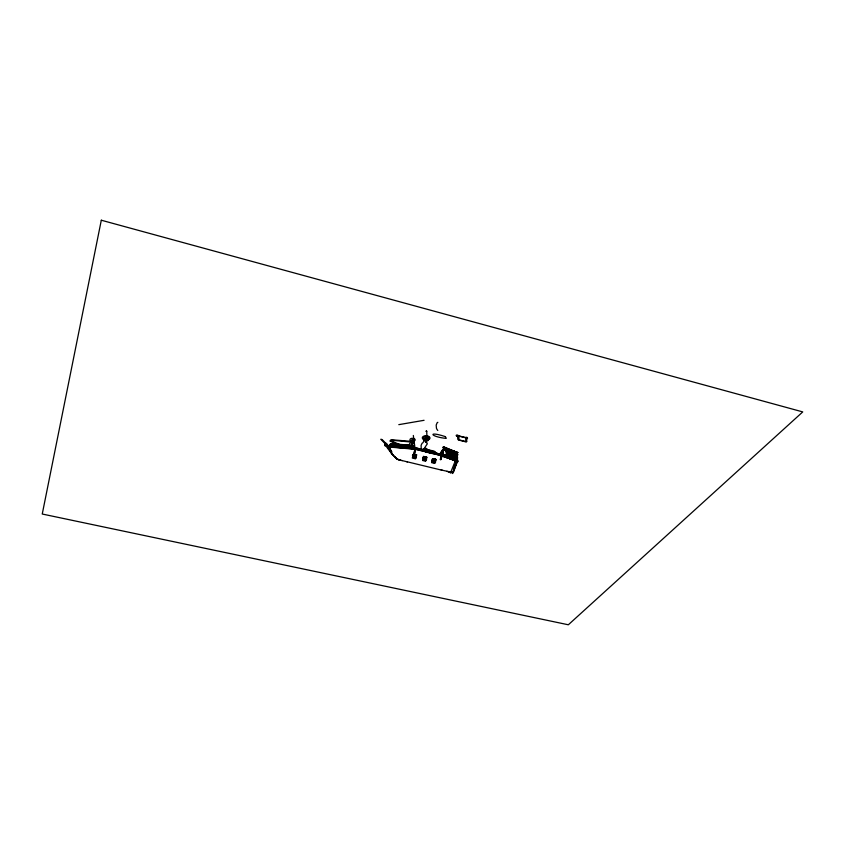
<?xml version="1.0" encoding="UTF-8"?>
<svg xmlns="http://www.w3.org/2000/svg" width="845" height="845" viewBox="0 0 845 845"><rect width="100%" height="100%" fill="white"/><g stroke="black" fill="none" stroke-linecap="round" stroke-linejoin="round"><path stroke-width="1.27" d="M415.222 448.251L415.201 448.452A5.535 1.447 -76.4 0 1 415.106 449.012L414.884 450.3M415.677 448.389L415.655 448.621A5.535 1.458 -76.4 0 1 415.571 449.117L415.381 450.205M426.387 440.403L426.978 439.896L426.757 431.225M389.883 446.403L388.837 446.582L390.02 446.413M417.419 448.283L416.87 448.177A22.498 12.633 2.8 0 0 415.592 447.956L414.874 447.839A28.888 16.161 2.9 0 0 412.677 447.596L390.031 446.002A2.947 1.679 3.5 0 0 389.408 446.065L389.429 448.41M390.739 451.293L388.932 446.213L390.295 450.818A18.347 14.545 31.5 0 1 390.918 452.086L392.069 454.114A13.055 10.214 32.7 0 0 392.492 454.621A19.34 15.094 32.8 0 0 392.978 455.18L394.921 456.944M446.054 456.3L446.234 456.406A2.651 1.88 47.8 0 0 446.667 456.617L446.92 456.627A1.151 0.813 47.9 0 0 447.121 456.448L447.132 456.363M441.967 454.758L441.946 454.927A5.503 1.563 -76.4 0 1 441.861 455.487L441.829 455.656M455.994 459.247L456.057 456.691L457.525 457.039L457.472 459.606L456.004 459.448M456.089 455.054L455.032 454.251M453.237 457.895L453.881 453.733L447.765 451.494L447.089 455.656L453.237 457.895L453.786 457.398L447.639 455.159L447.089 455.656M453.881 457.515L453.881 453.733M453.86 458.539L454.536 457.937L454.219 454.494A43.391 23.977 2.2 0 0 452.867 453.966L451.663 453.511L453.353 454.04M449.318 456.902L446.783 455.983L446.857 453.311M446.783 455.983L447.755 455.434L447.85 452.149L451.167 453.332M451.156 459.215L442.569 456.142L443.329 449.033L453.11 452.497A41.373 22.931 2.2 0 1 454.409 453.015L455.708 453.564M444.681 455.539L442.569 454.885L443.329 449.033M443.329 454.959L444.333 455.275M434.034 459.384C433.231 461.697 434.71 457.641 435.323 459.997C435.629 461.613 433.221 460.81 433.738 459.585M447.639 455.159L447.765 451.494M390.21 446.487C399.125 445.421 410.945 447.121 420.535 448.97A141.104 73.188 3.8 0 1 427.676 450.617L446.086 455.962A89.57 47.943 3.1 0 1 452.74 458.412C454.948 458.307 459.701 461.866 457.145 462.321M391.013 445.146C390.126 444.797 401.079 447.861 406.265 447.438A42.271 23.417 3.1 0 1 408.969 447.713L414.462 448.526M449.16 456.807L448.41 457.05M448.304 456.649L449.033 456.923M425.257 456.828C422.69 457.673 426.26 460.757 426.598 457.24L423.672 456.511L422.563 460.483L425.5 461.18L426.598 457.24M425.341 459.046L424.486 457.937L424.919 456.944M424.781 458.138L425.394 456.955L426.26 458.317L424.739 458.328L426.007 458.339L425.574 457.303M451.917 458.381L451.674 457.62L454.346 457.874A8.239 5.862 47.6 0 0 454.356 457.325M451.737 458.296L452.392 457.039M415.191 456.68L415.265 455.645L414.293 455.18L415.391 456.3L416.427 454.684L413.363 454.462M414.494 455.518L415.127 454.79M414.863 456.247L415.159 454.695M415.898 455.635L415.655 455.001M413.554 454.018L412.698 457.303L416.173 457.684L416.596 454.758L413.554 454.018L412.318 458.022L415.265 458.729L416.215 455.032M425.5 461.18L426.133 457.927M415.265 458.729L416.036 455.529L415.571 454.61M434.298 459.236L435.418 459.5L435.323 460.641M414.018 446.213L391.922 444.164L390.654 445.516L391.657 443.836L391.309 444.322L414.008 446.466L414.261 445.495L390.781 443.646L389.651 444.956L393.073 446.678M414.008 446.466L414.261 445.495M433.918 460.081C435.302 458.296 432.566 460.451 434.108 460.831M451.452 458.085L451.378 457.589M423.936 458.476L424.253 457.663M413.86 456.194L414.779 454.684M415.011 455.539C417.293 457.314 412.698 455.117 415.687 454.504M416.332 455.117L416.184 455.761L414.842 454.642M446.329 455.73L446.445 455.476A1.12 0.792 47.5 0 0 446.836 455.856L446.973 455.941A8.038 5.704 47.4 0 0 447.892 456.258L448.378 456.416A16.657 11.925 48.2 0 1 449.286 456.712L451.473 457.515M439.675 454.473C444.819 455.561 436.305 453.205 441.417 454.008M447.649 456.258L446.519 456.173L451.483 457.905A76.483 41.236 2.8 0 1 454.103 458.93L457.768 460.821M389.64 445.209L390.781 443.646M394.288 445.262L394.457 445.959L395.09 445.283M398.111 445.864L397.065 445.938L398.122 445.727M401.438 445.98L400.382 446.213M457.694 452.688L444.882 447.322A14.059 7.964 1.9 0 0 444.248 447.1L444.164 447.079A5.577 3.179 1.8 0 0 443.741 446.952L443.424 446.931A1.13 0.644 1.7 0 0 443.076 447.258L443.625 447.607A18.083 10.203 2 0 1 444.512 447.882L444.787 447.966A46.834 25.984 2.5 0 1 447.776 449.065L449.984 449.931A67.949 40.159 0.1 0 0 451.579 450.533L456.258 452.286L456.532 453.1M403.72 446.593L404.744 446.202L403.709 446.466M448.146 456.965L447.681 456.437L447.755 456.965M407.765 446.582L407.079 447.079L406.846 446.456M406.72 446.773L407.691 446.382M410.374 446.572L410.3 447.301L411.135 446.868M413.004 447.48L413.606 446.72M456.68 455.613L456.68 455.36A1.605 0.908 1.4 0 0 456.48 455.022L456.49 454.525A1.605 0.908 1.4 0 1 456.691 454.874L456.701 454.99M448.684 456.775L449.308 457.177M446.931 451.547L447.047 451.748A3.412 2.419 47.3 0 1 447.016 452.128L446.994 452.286A6.517 4.616 47.7 0 0 446.942 452.645L446.815 453.86A4.584 3.253 47.7 0 0 446.804 454.673L446.92 454.959A1.12 0.792 47.5 0 0 447.375 455.36L447.523 455.444M446.318 453.902L446.392 453.152A6.506 4.616 47.7 0 1 446.435 452.846L446.466 452.635A3.401 2.419 47.3 0 0 446.509 452.297L446.318 452.022M446.287 454.198L446.276 454.283A4.584 3.253 47.7 0 0 446.255 455.17L446.329 455.381M451.293 451.145L450.258 451.262L451.293 450.892M445.378 456.057L445.304 456.068A2.567 1.817 47.8 0 1 444.797 455.899L444.586 455.814M441.502 454.768L441.502 454.821A5.503 1.563 -76.4 0 1 441.407 455.37L441.396 455.455M448.463 456.522L449.139 456.427A2.725 1.532 1.6 0 1 449.857 456.532L454.388 457.842L454.895 457.377A8.239 5.862 47.6 0 0 454.906 456.828L454.906 456.543A9.95 7.024 48.2 0 1 454.916 455.899L454.927 455.677A6.538 4.616 48 0 1 454.969 455.328L455.075 455.011M451.547 456.311L451.473 456.226A2.725 1.532 1.5 0 0 450.723 456.12L450.417 456.311A9.485 5.345 1.2 0 0 450.29 456.575L450.258 456.649M457.504 453.406C456.289 454.768 454.895 449.804 451.579 450.765A67.959 40.148 0.1 0 1 449.973 450.163L447.776 449.286A46.834 25.973 2.5 0 0 444.776 448.199L444.502 448.103A18.083 10.203 2 0 0 443.614 447.829L443.065 447.491A1.13 0.644 1.7 0 1 443.329 447.206L443.731 447.174A5.577 3.179 1.8 0 1 444.153 447.301L444.238 447.332A14.069 7.964 1.9 0 1 444.871 447.554L457.726 452.55M456.395 461.444L451.314 459.247M456.416 460.631L445.769 456.522M445.928 438.386C430.517 436.759 427.739 431.087 443.593 436.083A10.763 8.27 34.5 0 1 444.85 436.485L445.653 437.182M456.511 455.001L455.846 454.346A31.709 18.104 2.3 0 0 456.142 453.839L456.501 452.973M435.376 453.702L431.827 453.1M435.671 453.29L429.207 451.895M444.174 455.17L443.509 454.99M425.077 439.844C429.64 438.46 422.606 438.09 426.978 439.939M433.548 459.881L432.989 460.778L434.288 459.078M433.76 459.955L434.668 460.588L434.003 461.55M434.393 460.694L435.355 460.176L434.795 459.236M425.827 460.451L426.693 457.187L423.672 456.458L422.806 459.733L425.827 460.451C428.309 457.969 424.57 456.152 424.855 457.8M416.31 455.677L415.729 456.406M435.027 462.637L435.671 459.5L432.756 458.772L431.689 462.669L434.626 463.366L435.027 462.637L435.428 459.743L432.418 459.025L432.006 461.94L435.471 462.31L435.883 459.395L432.418 459.025M435.883 459.395L434.805 462.215L435.587 459.574L432.672 459.331L435.207 460.145M432.872 458.677L432.344 461.623L435.471 462.31M432.006 461.94L433.126 458.983M426.281 460.113L423.155 459.416L423.672 456.458M423.155 459.416L423.926 456.765L426.398 457.356L425.626 460.007L426.693 457.187M455.55 459.479L455.297 459.046M416.173 457.684L413.036 456.987L413.807 454.335L416.353 455.001L415.518 457.578L416.596 454.758M413.036 456.987L413.807 454.335M415.729 458.032L416.162 455.106L413.12 454.378M451.441 457.356L450.881 458.127L443.15 455.402M433.115 461.085L434.446 461.095L433.897 459.965M425.024 457.05L424.507 457.747M415.825 455.909L416.289 455.212M443.276 455.307L445.093 456.099M441.185 456.659L441.365 455.635M441.153 456.87L441.122 457.082A4.162 1.183 -76.4 0 1 440.625 459.11L440.372 459.638M441.565 457.187L441.819 455.751M415.55 449.202L408.959 448.103A42.282 23.406 3.1 0 0 406.244 447.829L402.157 447.565M440.329 459.458L440.615 457.948M440.784 459.564L441.069 458.053A8.556 2.461 -76.3 0 1 441.85 454.652M414.842 450.522L414.81 450.723A4.193 1.099 -76.4 0 1 414.314 452.772L414.103 453.226M414.039 453.121L414.325 451.6M414.494 453.226L414.779 451.705A8.608 2.281 -76.4 0 1 415.571 448.283M415.846 457.272L413.469 456.638M413.015 456.089L412.719 457.42L415.666 458.138M414.641 454.621L414.641 456.3L416.289 455.772M443.54 448.822L444.333 448.177L443.54 448.843M435.186 460.419L434.256 460.8M425.457 458.296L424.792 458.043M416.015 455.666L415.55 456.289L415.92 455.856M466.662 441.576L466.598 441.734A1.141 0.866 35.3 0 1 466.017 441.903L465.859 441.882A8.196 6.211 35.1 0 1 464.845 441.629L464.412 441.502A17.006 13.034 35.7 0 0 463.303 441.196L458.423 439.991L457.715 439.125A8.397 6.38 35.3 0 1 457.726 438.576L457.747 438.291A10.224 7.806 34.4 0 0 457.768 437.636L457.758 437.414A6.707 5.112 34.6 0 0 457.736 437.045L457.631 436.654M434.51 460.958L435.671 459.5M423.831 458.127L424.296 459.236L425.32 458.951M450.533 457.821L450.237 457.251L451.906 457.567M449.962 456.406L449.973 456.374A12.369 7.003 1.9 0 1 449.825 456.701M453.364 470.063L454.388 466.577M389.672 446.287L390.221 446.255M455.909 461.655L455.032 460.652L443.974 456.469A69.132 37.455 2.9 0 0 441.005 455.487L415.666 449.139M455.265 465.838L457.113 461.212L452.719 459.226A89.602 47.922 3.1 0 0 446.054 456.775L422.627 449.878L424.454 448.864L433.39 450.976A10.562 8.218 34.6 0 1 434.636 451.378L435.418 452.064A5.007 3.887 34.2 0 1 435.64 452.983M454.462 468.299L455.434 464.866M454.642 467.75L452.994 472.587L454.071 469.493M435.355 453.554L435.344 453.427A5.007 3.887 34.2 0 0 435.133 452.508L434.414 451.874A10.552 8.218 34.6 0 0 433.084 451.441C419.701 447.089 417.8 451.029 435.323 454.114A90.436 48.345 3.2 0 1 439.242 455.233L449.772 458.729M445.463 455.973L445.484 455.888A2.567 1.817 47.8 0 1 444.924 455.782L444.755 455.888M455.318 460.874L450.406 473.105M457.694 452.466L457.409 453.205A32.934 18.822 2.3 0 1 456.659 454.346L457.303 454.525L456.744 454.367M434.615 461.106L433.781 460.43M414.557 453.332L414.747 452.825A4.193 1.099 -76.4 0 0 415.307 450.818M440.858 459.669L441.048 459.173A4.162 1.183 -76.4 0 0 441.608 457.177M452.878 456.944L451.864 456.744L452.878 456.944L452.012 457.483L452.994 456.68M391.098 446.509L391.657 445.97L390.992 446.023M450.142 456.67L450.3 456.332A9.485 5.345 1.2 0 1 450.427 456.068L450.723 455.867A2.725 1.532 1.5 0 1 451.452 455.973M453.3 472.587L457.673 460.821M385.214 445.167L386.471 444.903A1.099 0.866 31.7 0 0 386.461 444.523L385.785 444.238L386.63 445.009A1.848 1.447 31.9 0 0 386.735 445.41L387.506 446.646A5.281 4.14 32.1 0 0 388.341 447.765A25.265 20.09 31.3 0 1 389.165 448.79L391.837 452.318L391.457 451.23A18.368 14.545 31.5 0 0 390.76 449.91L390.686 449.783A10.034 7.858 32.5 0 1 390.327 449.117L389.777 448.04A3.919 3.084 31.9 0 0 389.45 447.565L388.88 446.91A5.292 4.14 32.1 0 1 388.077 445.79A3.845 3.01 32.1 0 1 387.939 445.505L386.376 443.403A1.563 1.225 31.8 0 0 385.943 443.361L385.309 443.731A2.693 2.112 31.9 0 0 385.204 444.069L385.933 445.389A1.099 0.866 31.7 0 1 385.933 445.769L385.109 445.906L384.676 444.935A2.693 2.112 31.9 0 1 384.739 444.671L385.415 444.216A1.563 1.225 31.8 0 1 385.848 444.269L385.764 444.259M425.595 458.941C427.422 458.486 425.743 455.994 424.929 457.303M450.617 456.638L450.86 456.11A9.475 5.345 1.2 0 1 450.998 455.846L451.293 455.645A2.725 1.532 1.5 0 1 452.022 455.751L452.117 455.846A12.358 7.003 1.9 0 1 451.927 456.247L451.642 456.775M456.48 453.469L457.673 452.519M451.272 456.638L451.367 456.469A12.358 7.003 1.9 0 0 451.526 456.142M391.193 446.403L391.573 446.487A83.275 44.838 3.4 0 1 393.622 446.582L394.594 446.646M401.375 446.202L400.614 446.445M456.363 453.247L456.142 453.617A31.698 18.115 2.3 0 1 455.73 454.24M424.581 457.282L425.172 456.849M414.325 454.959L415.233 454.388L415.825 454.98M441.365 451.716L441.66 451.198A6.116 3.486 2 0 0 441.798 450.86L442.738 449.551L446.625 450.734M441.301 451.811L441.174 452.022A21.928 12.379 1.1 0 0 440.763 452.762L440.699 453.828L441.903 454.325A19.488 11.175 1.6 0 0 443.012 454.547L443.202 454.589M410.871 446.699L413.184 443.118L411.927 442.738L411.589 443.678M423.26 449.878L427.338 443.794L426.778 443.055A6.116 4.711 33.9 0 1 426.049 441.608L425.817 438.481L426.799 436.147A2.81 2.155 33.6 0 1 427.475 435.798L422.743 442.928A2.778 2.155 33.6 0 0 422.067 443.287L421.116 445.347L421.201 448.378A6.105 4.732 33.9 0 0 421.792 449.793M454.525 455.508L454.441 455.719A6.538 4.616 48 0 0 454.378 456.173L454.367 456.395A9.939 7.024 48.2 0 0 454.346 457.039L454.356 457.134M457.494 457.103L456.744 458.053M455.645 464.38L454.959 464.718M455.877 463.377L457.018 461.518L450.036 458.782M457.43 459.659L457.272 460.176M452.35 473.549L457.261 461.317L455.804 463.282M452.487 456.448L452.202 455.624A5.704 3.211 1.5 0 0 451.367 455.444L448.716 455.064A33.018 19.097 1.3 0 1 447.47 454.863M452.466 456.934L452.181 456.11A5.704 3.211 1.5 0 0 451.357 455.93L448.695 455.55A33.029 19.086 1.3 0 1 447.449 455.36M452.318 456.659L447.755 455.434M457.018 455.888L457.388 455.413A13.478 7.658 1.7 0 0 457.61 455.106L457.715 454.768M455.888 463.514L457.24 461.856A13.531 7.616 1.7 0 0 457.462 461.55L457.567 461.233M411.557 443.224L413.142 443.414L411.99 443.931M435.407 460.768L433.96 460.937M425.806 458.508L424.76 458.339M425.183 459.004L423.789 458.476M452.835 453.554L454.018 452.497L447.449 450.015L445.685 451.779A3.01 2.134 47.3 0 0 446.065 451.927L446.149 451.959M454.621 454.663L453.945 455.254L447.533 452.931M391.193 444.914L394.647 446.34M446.593 456.015L447.47 456.268M401.301 447.512L389.355 446.878A2.947 1.679 3.5 0 1 389.989 446.815L418.243 449.244M388.922 447.005L389.883 448.072M434.879 461.127L435.597 459.86M393.115 446.424L389.651 444.956M385.901 444.322L387.411 446.371A3.834 3.01 32.1 0 0 387.549 446.656L388.911 448.42A3.908 3.084 31.9 0 1 389.239 448.896L389.788 449.973A10.024 7.848 32.5 0 0 390.147 450.638L390.221 450.765M385.373 445.178L386.091 445.875A1.848 1.447 31.9 0 0 386.197 446.276L387.792 448.547A25.244 20.079 31.3 0 1 388.626 449.646L392.069 454.114M446.878 452.698L447.85 452.149M426.123 431.056L426.662 431.066M426.598 431.394L426.112 431.351M444.945 455.381L445.674 455.349A1.183 0.834 47.8 0 0 446.128 455.476L445.991 455.571A1.183 0.834 47.8 0 1 445.547 455.466L445.241 455.233M449.656 457.229L450.565 457.494M410.374 446.593L411.124 446.762M451.8 472.524L453.258 472.619L441.143 469.978M457.06 460.335L456.458 460.092M446.371 450.554L446.234 451.283A3.01 2.134 47.3 0 0 446.614 451.431L446.656 451.441M425.711 457.198L425.193 457.145M452.614 458.296L452.825 458.159A1.394 0.993 48.2 0 1 453.733 458.328M394.467 445.178L395.027 445.23M450.786 452.424L450.945 451.906L450.427 452.328M453.786 459.162L453.807 459.162A1.246 0.877 48.1 0 1 453.237 459.004L453.459 458.708M414.293 455.18L413.691 455.877L414.187 456.649M456.194 455.043L455.846 454.599M398.798 424.655L424.084 420.303M445.061 455.402L445.114 455.455A1.373 0.972 47.8 0 0 445.389 455.561L445.547 455.613M434.404 459.152L434.911 459.416M425.035 456.955L425.626 456.86M456.691 459.881L456.617 459.828A1.077 0.76 48.3 0 0 456.036 459.564L456.163 459.458A1.077 0.76 48.3 0 1 456.701 459.68L456.839 459.796M452.719 472.651L452.223 472.608M455.539 455.55L455.318 454.346A2.271 1.605 47.8 0 0 454.737 454.082L454.166 453.786M412.529 440.784C412.973 442.569 413.047 440.583 412.561 439.115A1.669 1.299 33 0 1 413.047 438.83L410.311 443.044A1.658 1.289 33 0 0 409.836 443.329L409.371 444.333A8.344 6.485 33.4 0 0 409.276 444.956L409.329 446.065A3.665 2.852 33.1 0 0 410.005 447.533M454.114 453.564L454.504 453.543A3.401 2.408 47.9 0 1 455.275 453.543A2.271 1.605 47.8 0 1 455.867 453.849L456.374 454.388L447.628 451.093M453.554 454.061L453.955 454.04A3.401 2.408 47.9 0 1 454.726 454.04L455.191 454.198M454.79 459.088L454.621 458.951A1.732 1.225 48.3 0 0 454.314 458.814L454.452 458.698A1.732 1.225 48.3 0 1 454.716 458.814L454.853 458.941M453.279 458.381L453.607 458.444A1.394 0.993 48.2 0 0 452.719 458.317L452.931 458.529M390.474 445.97L389.281 446.244L389.598 447.1M449.107 456.173L449.139 456.173A2.725 1.532 1.6 0 1 449.867 456.279L449.836 456.215A16.668 11.925 48.2 0 0 448.927 455.909L448.441 455.772A8.049 5.704 47.4 0 1 447.523 455.455M390.453 446.435L391.182 446.044M390.401 447.248L391.52 447.301A83.306 44.817 3.4 0 1 393.58 447.406L413.469 449.139A35.849 19.921 3 0 1 416.775 449.698L431.351 453.078M389.978 447.227L389.08 447.385M455.983 460.007L455.434 459.743M390.21 446.318L413.511 448.325A35.828 19.931 3 0 1 416.817 448.885L422.32 450.142M390.77 443.9L414.251 445.748M450.575 455.782L449.075 455.624M450.565 456.015L449.065 455.846M466.767 438.418L466.546 438.566A3.464 2.63 35.4 0 0 466.577 438.925L466.598 439.157A6.654 5.059 35 0 1 466.63 439.484L466.63 439.548M441.417 453.786L439.252 453.533A1.183 0.676 1.9 0 0 438.808 453.649L438.639 454.187M452.497 472.651L451.441 472.45M443.224 454.092L443.023 454.061A19.488 11.175 1.6 0 1 441.924 453.839L440.667 453.247A21.938 12.379 1.1 0 1 441.153 452.508L441.65 451.695A6.116 3.486 2 0 0 441.787 451.357C444.016 447.269 451.431 455.085 454.673 454.124M454.43 459.162L455.233 459.3M439.411 454.198L438.798 453.871A1.183 0.676 1.9 0 1 439.252 453.754L439.051 454.187M416.934 448.991L420.461 449.741A141.157 73.145 3.8 0 1 427.644 451.441L428.943 451.769M455.244 455.508L455.128 455.487A1.225 0.866 47.8 0 0 454.483 455.413M417.715 448.325L430.506 451.473M455.867 454.99L455.677 454.99A1.225 0.866 47.8 0 0 455.032 454.916M453.913 453.543L452.508 453.078M450.966 472.344L451.716 472.482M421.359 449.878L435.355 453.3A90.394 48.366 3.2 0 1 439.263 454.42L452.941 458.941A41.521 22.826 2.2 0 1 454.251 459.469L455.55 460.018M415.244 456.395L414.694 455.962M450.343 472.197L451.241 472.376M449.551 472.017L450.617 472.239M448.346 471.732L449.255 471.911M446.815 471.362L448.611 471.763M423.229 456.807L426.25 457.536L425.838 457.145M413.374 454.684L415.856 455.286M424.56 457.377L425.986 457.81M412.434 455.529L415.391 456.247M422.669 457.99L425.204 458.529M431.784 460.187L434.71 460.884M423.599 459.067L426.07 459.659M432.798 461.275L435.259 461.866M406.529 461.634L442.632 470.369M422.944 459.912L425.88 460.631M432.07 462.13L434.985 462.849M401.787 460.504L407.448 461.877M425.141 450.807L426.577 451.156M402.252 460.62L399.463 459.933M400.879 460.261L399.252 459.881M399.516 459.923L397.256 459.099A8.767 6.876 32.8 0 1 396.833 458.782L396.685 458.677A18.104 14.143 32.9 0 1 395.798 457.948L395.671 457.853A17.851 13.942 32.9 0 1 394.773 457.029L394.626 456.891M451.452 455.973L451.526 456.384A12.358 7.003 1.9 0 1 451.357 456.722M430.971 451.6L442.569 454.885M399.072 459.807L397.921 459.49L398.523 459.659M466.958 438.46L467.042 438.481A3.063 2.324 35.2 0 0 467.465 438.587L467.443 437.868M435.08 453.364L436.39 453.733M450.955 457.99L450.343 457.895M437.647 454.092L438.84 454.43M457.166 461.507L456.67 460.969M439.96 454.768L441.016 455.096A69.121 37.465 2.9 0 1 443.984 456.078M452.497 458.782L450.512 458.001M446.561 456.332L444.966 455.635A1.373 0.972 47.8 0 0 445.262 455.677L445.421 455.73M457.62 460.652L451.969 458.793M411.959 443.551L412.751 443.34A3.686 2.852 33.1 0 1 412.054 441.861L412.022 440.583A8.545 6.623 33.4 0 1 412.096 440.118L411.98 440.625M456.923 460.409L453.385 459.141M452.698 453.184L455.582 454.24M449.772 457.441L449.91 457.515A1.236 0.877 48 0 1 449.022 457.208L449.001 457.229M414.325 456.712L415.001 456.828L413.744 456.3M456.849 436.2L457.039 436.263A1.257 0.961 34.8 0 1 457.694 436.59M452.212 452.983L450.237 452.244M447.216 452.001L453.332 454.23M450.755 458.18L443.15 455.466M451.367 453.374L447.734 451.959A1.743 1.236 47.4 0 1 447.322 451.631L447.28 451.589A1.669 1.183 47.4 0 0 445.769 450.903M452.35 457.979L453.321 458.339M452.022 456.955L452.783 457.24A43.475 23.913 2.2 0 1 454.145 457.779L454.536 457.937M445.959 456.786L446.994 457.177M458.993 435.946L465.289 437.457A1.774 1.341 35.1 0 0 465.69 437.393L465.743 437.383A1.701 1.289 35.3 0 1 467.422 437.657M456.997 455.793A32.966 18.801 2.3 0 0 457.367 455.212L457.356 454.261L444.819 449.551A14.08 7.954 1.9 0 0 444.174 449.329A5.588 3.169 1.8 0 0 443.667 449.181L443.266 449.213A1.13 0.644 1.7 0 0 443.002 449.498L443.551 449.836A18.104 10.193 2 0 1 444.438 450.11L444.713 450.195A46.887 25.941 2.5 0 1 447.713 451.293L449.899 452.107M449.455 451.938L448.283 451.462A1.743 1.236 47.4 0 1 447.871 451.135A1.669 1.183 47.4 0 0 446.308 450.406M448.072 457.589L449.181 458.011M413.691 446.783L411.346 447.089L412.698 447.185M406.551 447.449L391.383 440.953L392.048 440.308L414.208 442.305L414.451 441.597L391.024 439.738L389.894 441.058L404.449 447.311M456.384 461.359L456.321 461.053A4.816 2.704 1.2 0 1 456.395 460.736M456.406 462.057L456.3 461.866A4.827 2.704 1.2 0 1 456.374 461.55M454.758 459.405L455.223 459.247M446.181 456.184L446.445 456.321A2.651 1.88 47.8 0 0 446.804 456.501M458.772 435.83L458.339 435.555A3.486 2.651 34.8 0 0 457.494 435.059A2.324 1.774 34.8 0 0 456.828 434.995L456.152 435.376L456.522 436.052M434.964 459.31L435.481 460.05M396.696 458.687L396.685 458.677A18.738 14.629 32.9 0 1 395.671 457.853M448.843 457.325L448.875 457.346A1.236 0.877 48 0 0 449.889 457.673M455.561 459.627L456.258 459.764M395.027 457.05L395.027 457.05A17.914 13.985 32.9 0 0 395.946 457.895L396.062 457.99A18.104 14.143 32.9 0 0 396.949 458.719L397.097 458.824A7.035 5.524 32.8 0 0 397.932 459.395M394.784 456.818L393.252 455.223A18.696 14.587 32.8 0 1 392.703 454.599L392.492 454.346A10.119 7.922 32.6 0 1 391.446 452.814A12.58 9.844 32.7 0 1 390.749 451.293M437.784 430.454L437.203 429.693A6.242 4.764 33.9 0 1 436.453 428.235L436.189 425.056L437.182 422.701A2.862 2.176 33.7 0 1 437.868 422.342M392.27 454.367L392.492 454.621A21.6 16.837 32.9 0 0 393.295 455.529M391.182 452.772L391.214 452.835A9.791 7.679 32.6 0 1 390.95 452.339L389.45 448.494M390.379 451.04L390.464 451.251A15.368 12.02 32.8 0 0 390.95 452.339M445.906 438.238L445.896 438.111A5.102 3.908 34.2 0 0 445.674 437.182M413.332 435.471L414.937 447.575M466.63 439.611L466.704 440.763A4.679 3.56 35.1 0 1 466.683 441.576M425.447 442.178A1.172 0.676 2.3 0 1 426.757 442.357M424.507 449.096A1.172 0.665 2.3 0 1 425.288 448.357A1.172 0.665 2.3 0 1 426.725 448.748A1.172 0.665 2.3 0 1 426.271 449.593M424.549 449.107A1.172 0.665 2.3 0 1 426.355 448.875A1.172 0.665 2.3 0 1 426.324 449.952M424.56 440.741A2.313 1.331 2.3 0 1 424.771 438.629A2.313 1.331 2.3 0 1 428.257 439.389A2.313 1.331 2.3 0 1 426.239 441.111M424.57 439.949A3.845 2.218 2.3 0 1 423.239 436.432A3.845 2.218 2.3 0 1 429.376 436.844A3.845 2.218 2.3 0 1 427.243 440.118M424.665 439.801A3.031 1.753 2.3 0 1 424.032 437.055A3.031 1.753 2.3 0 1 428.774 437.478A3.031 1.753 2.3 0 1 427.169 440.023M424.623 439.506A3.031 1.753 2.3 0 1 423.873 436.886A3.031 1.753 2.3 0 1 428.426 436.918A3.031 1.753 2.3 0 1 427.992 439.527M411.969 441.84A1.563 0.898 2.8 0 1 411.304 440.382A1.563 0.898 2.8 0 1 413.86 440.604A1.563 0.898 2.8 0 1 412.74 441.903M411.853 441.196A2.598 1.5 2.8 0 1 410.353 438.914A2.598 1.5 2.8 0 1 414.504 438.84A2.598 1.5 2.8 0 1 413.67 441.174M397.668 459.353A5.355 4.204 32.8 0 1 397.256 459.099A8.788 6.887 32.8 0 1 396.833 458.782M455.624 453.649A7.161 4.045 1.5 0 1 457.842 454.705M455.466 460.102A7.193 4.024 1.5 0 1 457.694 461.148M452.867 458.677A1.986 1.405 48.1 0 1 451.959 458.286M452.74 458.793A1.986 1.405 48.1 0 1 451.821 458.402M450.66 455.539A71.772 42.588 0.9 0 1 449.044 455.328M457.42 452.983A32.923 18.822 2.3 0 1 456.659 454.124M450.67 455.318A71.762 42.599 0.9 0 1 449.054 455.096M414.409 451.526A8.608 2.281 -76.4 0 1 415.117 448.177M440.71 457.874A8.556 2.461 -76.3 0 1 441.396 454.536M465.796 437.826L465.743 441.534L458.919 439.844L459.004 436.147L465.796 437.826M394.192 446.635L394.9 446.519L394.203 446.604M394.319 444.512L395.027 444.396L394.33 444.491M397.182 446.942L397.9 446.825L397.203 446.878M397.308 444.819L398.016 444.702L397.319 444.766M400.498 447.174L401.206 447.047L400.498 447.142M400.614 445.051L401.322 444.935L400.614 445.03M403.931 445.357L404.649 445.241L403.952 445.304M403.825 447.48L404.533 447.364L403.825 447.449M406.941 445.632L407.649 445.516L406.952 445.611M406.836 447.755L407.543 447.639L406.846 447.702M410.195 447.998L410.913 447.882L410.205 447.977M410.3 445.885L411.019 445.769L410.321 445.833M412.856 448.188L413.564 448.051L412.856 448.188M412.962 446.065L413.67 445.928L412.962 446.065M443.53 447.438L444.248 447.311L443.54 447.417M443.467 449.54L444.174 449.329L443.477 449.508M450.469 450.11L451.177 449.984L450.48 450.058M456.649 452.476L457.356 452.35L456.67 452.424M101.305 220.218L42.25 514.024L568.336 624.782L802.75 411.906L101.305 220.218M389.154 446.678L388.784 447.554L380.852 439.242L382.13 439.601L389.154 446.678"/></g></svg>
